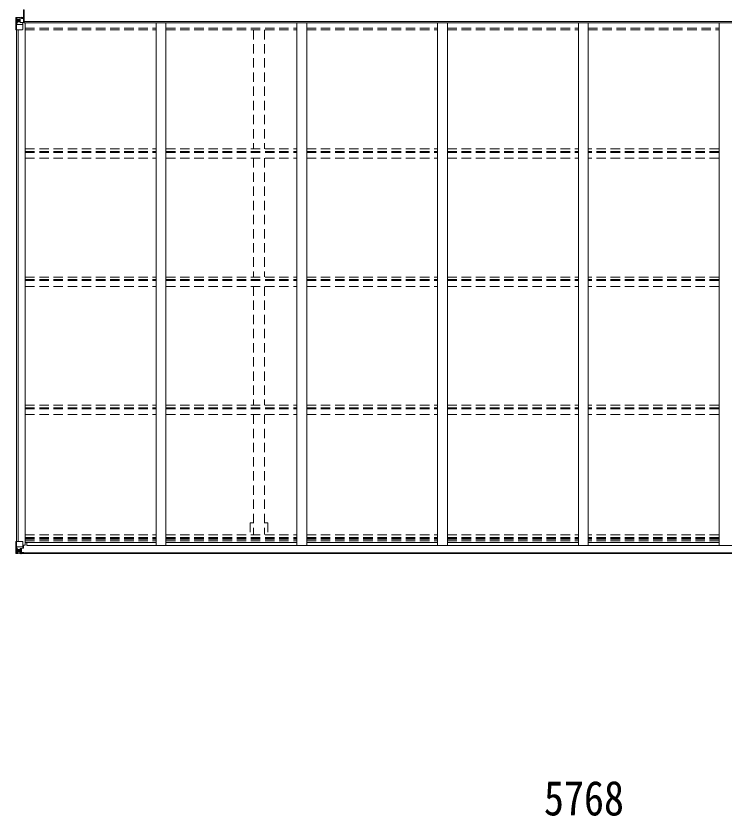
# Model space of a CAD drawing. Units: millimetres at full size, sheet at 1:40; details may follow other scales. Extents: x -11243 to 11243, y -7760 to 7760.
# Drawn here: x 1501 to 5103, y 231 to 4299 of the extents above; entities that cross this region are included whole.
import ezdxf
from ezdxf.enums import TextEntityAlignment as Align

# ---------------------------------------------------------------- set-up
doc = ezdxf.new("R2010")
doc.units = ezdxf.units.MM
doc.header["$LTSCALE"] = 40
doc.linetypes.add('DASHED1', pattern=[1.8, 1.2, -0.6])
for name, color, linetype, lineweight in [('0-3_ELV2', 4, 'Continuous', 9), ('0-4_TABLE1', 6, 'Continuous', 9), ('0-6_OTH_LINE', 6, 'Continuous', 9)]:
    doc.layers.add(name, color=color, linetype=linetype, lineweight=lineweight)
doc.styles.add('ＭＳ ゴシック', font='')
doc.styles.get('ＭＳ ゴシック').set_extended_font_data('MS Gothic')

msp = doc.modelspace()

# ---------------------------------------------------------------- linework, layer by layer
at = {"layer": '0-3_ELV2'}
for p, q in [((1529.42, 4290.66), (1539.92, 4290.66)), ((1539.42, 4282.76), (1539.92, 4282.76)), ((1527.66, 4264.88), (1542.42, 4264.88)), ((1539.42, 4267.15), (1539.92, 4267.15)), ((7231.42, 4270.01), (1542.42, 4270.28)), ((1542.42, 4266.97), (1542.42, 4263.58)), ((7231.42, 4263.58), (1542.42, 4263.58)), ((1547.92, 1608.57), (1547.92, 4263.58)), ((2213.92, 1606.76), (2213.92, 4263.58)), ((2263.92, 1606.76), (2263.92, 4263.58)), ((2929.92, 1606.76), (2929.92, 4263.58)), ((2979.92, 1606.76), (2979.92, 4263.58)), ((3645.92, 1606.76), (3645.92, 4263.58)), ((3695.92, 1606.76), (3695.92, 4263.58)), ((4361.92, 1606.76), (4361.92, 4263.58)), ((4411.92, 1606.76), (4411.92, 4263.58)), ((5077.92, 1606.76), (5077.92, 4263.58)), ((1502.92, 1627.22), (1502.92, 4228.86)), ((1512.62, 1627.22), (1512.62, 4228.86)), ((1547.92, 1608.57), (1534.92, 1608.57)), ((1547.92, 1622.25), (2213.92, 1622.25)), ((1555.42, 1622.25), (1555.42, 1606.74)), ((1555.42, 1606.74), (7218.42, 1606.74)), ((2263.92, 1622.25), (2929.92, 1622.25)), ((2979.92, 1622.25), (3645.92, 1622.25)), ((3695.92, 1622.25), (4361.92, 1622.25)), ((5077.92, 1622.25), (4411.92, 1622.25)), ((1524.42, 1568.6), (7249.42, 1568.6)), ((1524.42, 1566.45), (7249.42, 1566.45))]:
    msp.add_line(p, q, dxfattribs=at)
at = {"layer": '0-3_ELV2', "linetype": 'DASHED1'}
for p, q in [((1547.92, 4237.06), (2213.92, 4237.06)), ((2263.92, 4237.06), (2929.92, 4237.06)), ((2979.92, 4237.06), (3645.92, 4237.06)), ((3695.92, 4237.06), (4361.92, 4237.06)), ((4411.92, 4237.06), (5077.92, 4237.06)), ((1547.92, 4228.71), (2213.92, 4228.71)), ((2263.92, 4228.71), (2929.92, 4228.71)), ((2709.42, 4227.91), (2709.42, 3623.99)), ((2764.42, 4227.91), (2764.42, 3623.99)), ((2979.92, 4228.71), (3645.92, 4228.71)), ((3695.92, 4228.71), (4361.92, 4228.71)), ((4411.92, 4228.71), (5077.92, 4228.71)), ((1547.92, 3622.8), (2213.89, 3622.8)), ((2263.92, 3622.8), (2929.89, 3622.8)), ((2979.92, 3622.8), (3645.89, 3622.8)), ((3695.92, 3622.8), (4361.89, 3622.8)), ((5077.92, 3622.8), (4411.92, 3622.8)), ((1547.92, 3609.79), (2213.89, 3609.79)), ((1547.92, 3605.24), (2213.89, 3605.24)), ((2263.92, 3609.79), (2929.89, 3609.79)), ((2263.92, 3605.24), (2929.89, 3605.24)), ((2979.92, 3609.79), (3645.89, 3609.79)), ((2979.92, 3605.24), (3645.89, 3605.24)), ((3695.92, 3609.79), (4361.89, 3609.79)), ((3695.92, 3605.24), (4361.89, 3605.24)), ((5077.92, 3609.79), (4411.92, 3609.79)), ((5077.92, 3605.24), (4411.92, 3605.24)), ((1547.92, 3575.5), (2213.89, 3575.5)), ((2263.92, 3575.5), (2929.89, 3575.5)), ((2709.42, 3575.63), (2709.42, 2972.33)), ((2764.42, 3575.63), (2764.42, 2972.33)), ((2979.92, 3575.5), (3645.89, 3575.5)), ((3695.92, 3575.5), (4361.89, 3575.5)), ((5077.92, 3575.5), (4411.92, 3575.5)), ((1547.92, 2971.14), (2213.89, 2971.14)), ((2263.92, 2971.14), (2929.89, 2971.14)), ((2979.92, 2971.14), (3645.89, 2971.14)), ((3695.92, 2971.14), (4361.89, 2971.14)), ((5077.92, 2971.14), (4411.92, 2971.14)), ((1547.92, 2958.13), (2213.89, 2958.13)), ((1547.92, 2953.58), (2213.89, 2953.58)), ((2263.92, 2958.13), (2929.89, 2958.13)), ((2263.92, 2953.58), (2929.89, 2953.58)), ((2979.92, 2958.13), (3645.89, 2958.13)), ((2979.92, 2953.58), (3645.89, 2953.58)), ((3695.92, 2958.13), (4361.89, 2958.13)), ((3695.92, 2953.58), (4361.89, 2953.58)), ((5077.92, 2958.13), (4411.92, 2958.13)), ((5077.92, 2953.58), (4411.92, 2953.58)), ((1547.92, 2923.84), (2213.89, 2923.84)), ((2263.92, 2923.84), (2929.89, 2923.84)), ((2709.42, 2923.97), (2709.42, 2320.67)), ((2764.42, 2923.97), (2764.42, 2320.67)), ((2979.92, 2923.84), (3645.89, 2923.84)), ((3695.92, 2923.84), (4361.89, 2923.84)), ((5077.92, 2923.84), (4411.92, 2923.84)), ((1547.92, 2319.48), (2213.89, 2319.48)), ((2263.92, 2319.48), (2929.89, 2319.48)), ((2979.92, 2319.48), (3645.89, 2319.48)), ((3695.92, 2319.48), (4361.89, 2319.48)), ((5077.92, 2319.48), (4411.92, 2319.48)), ((1547.92, 2306.47), (2213.89, 2306.47)), ((1547.92, 2301.92), (2213.89, 2301.92)), ((2263.92, 2306.47), (2929.89, 2306.47)), ((2263.92, 2301.92), (2929.89, 2301.92)), ((2979.92, 2306.47), (3645.89, 2306.47)), ((2979.92, 2301.92), (3645.89, 2301.92)), ((3695.92, 2306.47), (4361.89, 2306.47)), ((3695.92, 2301.92), (4361.89, 2301.92)), ((5077.92, 2306.47), (4411.92, 2306.47)), ((5077.92, 2301.92), (4411.92, 2301.92)), ((1547.92, 2272.18), (2213.89, 2272.18)), ((2263.92, 2272.18), (2929.89, 2272.18)), ((2709.42, 2272.31), (2709.42, 1662.05)), ((2764.42, 2272.31), (2764.42, 1662.05)), ((2979.92, 2272.18), (3645.89, 2272.18)), ((3695.92, 2272.18), (4361.89, 2272.18)), ((5077.92, 2272.18), (4411.92, 2272.18)), ((2691.72, 1722.45), (2709.42, 1722.45)), ((2691.72, 1722.45), (2691.72, 1662.05)), ((2764.42, 1722.45), (2782.12, 1722.45)), ((2782.12, 1722.45), (2782.12, 1662.05)), ((1547.92, 1660.86), (2213.92, 1660.86)), ((1547.92, 1647.86), (2213.92, 1647.86)), ((1547.92, 1642.78), (2213.92, 1642.78)), ((1547.92, 1638.85), (2213.92, 1638.85)), ((1547.92, 1630.65), (2213.92, 1630.65)), ((2263.92, 1660.86), (2929.92, 1660.86)), ((2263.92, 1647.86), (2929.92, 1647.86)), ((2263.92, 1642.78), (2929.92, 1642.78)), ((2263.92, 1638.85), (2929.92, 1638.85)), ((2263.92, 1630.65), (2929.92, 1630.65)), ((2979.92, 1660.86), (3645.92, 1660.86)), ((2979.92, 1647.86), (3645.92, 1647.86)), ((2979.92, 1642.78), (3645.92, 1642.78)), ((2979.92, 1638.85), (3645.92, 1638.85)), ((2979.92, 1630.65), (3645.92, 1630.65)), ((3695.92, 1660.86), (4361.92, 1660.86)), ((3695.92, 1647.86), (4361.92, 1647.86)), ((3695.92, 1642.78), (4361.92, 1642.78)), ((3695.92, 1638.85), (4361.92, 1638.85)), ((3695.92, 1630.65), (4361.92, 1630.65)), ((5077.92, 1660.86), (4411.92, 1660.86)), ((5077.92, 1647.86), (4411.92, 1647.86)), ((5077.92, 1642.78), (4411.92, 1642.78)), ((5077.92, 1638.85), (4411.92, 1638.85)), ((5077.92, 1630.65), (4411.92, 1630.65))]:
    msp.add_line(p, q, dxfattribs=at)
at = {"layer": '0-4_TABLE1'}
for p, q in [((1541.42, 4266.95), (1541.42, 4329.95)), ((1500.92, 4289.57), (1500.92, 4228.86)), ((1501.86, 4290.53), (1501.86, 4290.58)), ((1510.83, 4290.96), (1502.91, 4290.49)), ((1503.77, 4289.52), (1503.77, 4289.45)), ((1503.77, 4228.86), (1503.77, 4289.45)), ((1507.74, 4286.07), (1505, 4289.74)), ((1508.59, 4282.57), (1510.92, 4282.63)), ((1508.59, 4269.09), (1508.59, 4282.57)), ((1522.92, 4291.75), (1510.92, 4290.97)), ((1510.92, 4282.62), (1522.92, 4282.62)), ((1515.44, 4275.42), (1515.44, 4274.46)), ((1522.92, 4265.08), (1522.92, 4291.86)), ((1529.42, 4292.26), (1529.42, 4286.32)), ((1538.42, 4286.89), (1529.42, 4286.94)), ((1539.42, 4266.02), (1539.42, 4286.17)), ((1504.31, 4255.75), (1508.45, 4267.83)), ((1504.31, 4255.75), (1510.92, 4255.53)), ((1510.92, 4269.06), (1508.59, 4269.09)), ((1510.92, 4269.06), (1510.92, 4269.06)), ((1522.92, 4269.06), (1510.92, 4269.06)), ((1510.92, 4255.53), (1534.92, 4255.53)), ((1522.92, 4265.08), (1529.42, 4265.08)), ((1523.75, 4264.87), (1523.75, 4265.08)), ((1534.1, 4263.22), (1523.75, 4264.87)), ((1526.45, 4265.08), (1534.1, 4263.85)), ((1529.42, 4265.08), (1538.42, 4265.11)), ((1534.1, 4263.85), (1534.1, 4263.22)), ((1534.92, 4229.86), (1534.92, 4262.96)), ((1500.92, 4228.86), (1533.92, 4228.86)), ((1500.92, 1627.22), (1533.92, 1627.22)), ((1500.92, 1566.51), (1500.92, 1627.22)), ((1503.77, 1627.22), (1503.77, 1566.64)), ((1504.31, 1600.34), (1510.92, 1600.56)), ((1504.31, 1600.34), (1508.45, 1588.26)), ((1510.92, 1587.02), (1508.59, 1586.99)), ((1508.59, 1586.99), (1508.59, 1573.52)), ((1510.92, 1600.56), (1534.92, 1600.56)), ((1524.42, 1587.02), (1510.92, 1587.02)), ((1510.92, 1587.02), (1510.92, 1587.02)), ((1522.92, 1590.32), (1522.92, 1564.22)), ((1534.1, 1592.87), (1523.75, 1591.21)), ((1523.75, 1590.58), (1534.1, 1592.23)), ((1523.75, 1591.21), (1523.75, 1590.58)), ((1528.42, 1591.33), (1528.42, 1571.36)), ((1534.1, 1592.23), (1534.1, 1592.87)), ((1534.37, 1592.31), (1539.42, 1592.35)), ((1534.92, 1626.22), (1534.92, 1593.13)), ((1539.42, 1604.22), (1534.92, 1604.22)), ((1539.42, 1594.07), (1534.92, 1594.1)), ((1538.42, 1592.35), (1538.42, 1594.08)), ((1539.42, 1608.57), (1539.42, 1592.35)), ((1501.86, 1565.56), (1501.86, 1565.52)), ((1529.42, 1563.83), (1501.86, 1565.51)), ((1510.83, 1565.13), (1502.91, 1565.6)), ((1503.77, 1566.57), (1503.77, 1566.64)), ((1507.74, 1570.01), (1505, 1566.35)), ((1508.59, 1573.52), (1510.92, 1573.46)), ((1524.42, 1573.47), (1510.92, 1573.47)), ((1522.92, 1564.34), (1510.92, 1565.12)), ((1516.4, 1580.66), (1516.4, 1581.62)), ((1524.42, 1569.93), (1522.92, 1569.93)), ((1522.92, 1565.11), (1529.42, 1564.71)), ((1528.42, 1583.43), (1524.42, 1583.43)), ((1528.42, 1575.22), (1524.42, 1575.22)), ((1532.92, 1570.29), (1524.42, 1570.29)), ((1529.42, 1565.64), (1524.42, 1565.72)), ((1524.53, 1571.59), (1528.42, 1571.59)), ((1524.92, 1571.38), (1524.92, 1571.22)), ((1539.92, 1571.25), (1524.92, 1571.38)), ((1524.92, 1571.22), (1534.92, 1571.13)), ((1524.92, 1569.26), (1524.92, 1571.22)), ((1532.92, 1569.29), (1524.92, 1569.29)), ((1532.92, 1569.26), (1524.92, 1569.26)), ((1529.42, 1566.45), (1529.42, 1563.83)), ((1532.92, 1570.29), (1532.92, 1568.6)), ((1534.42, 1566.02), (1534.42, 1566.45)), ((1534.72, 1566.02), (1534.42, 1566.02)), ((1534.72, 1566.02), (1536.41, 1566.45)), ((1534.92, 1569.52), (1540.92, 1569.52)), ((1539.92, 1568.6), (1539.92, 1569.52)), ((1540.92, 1571.2), (1540.92, 1568.6))]:
    msp.add_line(p, q, dxfattribs=at)
msp.add_lwpolyline([(1542.42, 4329.95), (1539.92, 4329.95), (1539.92, 4266.95), (1542.42, 4266.95)], close=True, dxfattribs=at)
for points in [[(1501.86, 4290.58), (1510.92, 4291.13), (1529.42, 4292.26)], [(1514.48, 4277.34), (1513.52, 4277.34), (1513.52, 4276.38), (1514.48, 4276.38)], [(1516.4, 4278.3), (1516.4, 4279.26), (1515.44, 4279.26), (1515.44, 4278.3)], [(1515.44, 4274.46), (1516.4, 4274.46), (1516.4, 4275.42)], [(1517.36, 4276.38), (1518.32, 4276.38), (1518.32, 4277.34), (1517.36, 4277.34)], [(1539.42, 4286.17), (1539.41, 4286.28), (1529.42, 4286.32)], [(1529.42, 1565.22), (1524.42, 1565.22), (1524.42, 1590.69)], [(1514.48, 1579.7), (1513.52, 1579.7), (1513.52, 1578.74), (1514.48, 1578.74)], [(1516.4, 1581.62), (1515.44, 1581.62), (1515.44, 1580.66)], [(1515.44, 1577.78), (1515.44, 1576.82), (1516.4, 1576.82), (1516.4, 1577.78)], [(1517.36, 1578.74), (1518.32, 1578.74), (1518.32, 1579.7), (1517.36, 1579.7)], [(1534.92, 1569.52), (1534.92, 1571.14), (1540.92, 1571.09)]]:
    msp.add_lwpolyline(points, dxfattribs=at)
for centre in [(1515.92, 4276.86), (1515.92, 1579.22)]:
    msp.add_circle(centre, 5.3, dxfattribs=at)
for centre, radius, start, end in [((1501.92, 4289.58), 1, 93.50017, 180.00079), ((1501.92, 4289.57), 0.999, 93.4424, 179.95083), ((1501.92, 4289.53), 0.999, 93.4424, 179.95083), ((1503.08, 4303.18), 12.7, 269.24466, 275.10311), ((1505.05, 4289.57), 1.28, 131.17831, 182.45895), ((1514.48, 4278.3), 0.96, 270, 0), ((1514.48, 4275.42), 0.96, 0, 90), ((1517.36, 4278.3), 0.96, 180, 270), ((1517.36, 4275.42), 0.96, 90, 180), ((1523.86, 4265.81), 0.937, 230.93398, 263.26766), ((1533.99, 4262.92), 0.937, 2.32209, 83.26766), ((1533.99, 4262.29), 0.937, 2.32209, 83.26766), ((1533.92, 4229.86), 1, 270, 0), ((1533.92, 1626.22), 1, 0, 90), ((1523.86, 1590.28), 0.937, 96.73234, 177.67791), ((1523.86, 1589.65), 0.937, 96.73234, 177.67791), ((1533.99, 1593.8), 0.937, 276.73234, 357.67791), ((1533.99, 1593.16), 0.937, 276.73234, 357.67791), ((1501.92, 1566.55), 0.999, 180.04917, 266.5576), ((1501.92, 1566.51), 0.999, 180.04917, 266.5576), ((1501.92, 1566.51), 1, 179.99921, 266.49983), ((1503.08, 1552.9), 12.7, 84.89689, 90.75534), ((1505.05, 1566.52), 1.28, 177.54105, 228.82169), ((1514.48, 1580.66), 0.96, 270, 0), ((1514.48, 1577.78), 0.96, 0, 90), ((1517.36, 1580.66), 0.96, 180, 270), ((1517.36, 1577.78), 0.96, 90, 180), ((1524.92, 1571.72), 0.5, 179.95536, 269.47105), ((1524.92, 1568.79), 0.5, 89.99891, 179.99891), ((1524.92, 1568.76), 0.5, 90.00309, 180.00198), ((1524.94, 1571.9), 0.513, 178.95293, 268.11972), ((1540.06, 1563.56), 7.69, 83.56574, 91.03001)]:
    msp.add_arc(centre, radius, start, end, dxfattribs=at)
for centre, major_axis, ratio, start_param, end_param in [((1503.86, 4290.65), (2, 0.12), 0.060933, 2.0712557, 3.1453404), ((1702.86, 4302.89), (201, 12.36), 0.060933, 3.1453404, 3.145839), ((1505.72, 4282.49), (0.03, 5), 0.573921, 0.7672717, 1.551125), ((1504.05, 4287.56), (-0.02, 3), 0.466854, 0.125683, 0.7596956), ((1429.17, 4282.62), (81.75, 0), 0.061163, 6.2824128, 6.2831853), ((1538.42, 4286.18), (1, -0.012), 0.707053, 4.7036637, 6.124411), ((1505.03, 4258.09), (0.85, 2.32), 0.403757, 3.0087805, 3.9744392), ((1507.19, 4269.12), (0, 3), 0.468246, 1.5772882, 2.0127935), ((1538.42, 4266.02), (1, 0.021), 0.906239, 0.0187047, 1.589501), ((1505.03, 1597.99), (0.85, -2.32), 0.403757, 3.0087805, 3.9744392), ((1507.19, 1586.97), (0, -3), 0.468246, 1.5772882, 2.0127935), ((1503.86, 1565.43), (2, -0.12), 0.060933, 2.0712557, 3.1453404), ((1702.86, 1553.2), (201, -12.36), 0.060933, 3.1453404, 3.145839), ((1504.05, 1568.53), (-0.02, -3), 0.466854, 0.125683, 0.7596956), ((1505.72, 1573.6), (0.03, -5), 0.573921, 0.7672717, 1.551125), ((1429.17, 1573.47), (81.75, 0), 0.061163, 6.2824128, 6.2831853)]:
    msp.add_ellipse(centre, major_axis=major_axis, ratio=ratio, start_param=start_param, end_param=end_param, dxfattribs=at)

# ---------------------------------------------------------------- texts
at = {"layer": '0-6_OTH_LINE', "color": 7, "style": 'ＭＳ ゴシック', "width": 0.85}
msp.add_text('5768', height=176, dxfattribs=at).set_placement((4186.92, 181.38), align=Align.BOTTOM_LEFT)

doc.saveas('drawing.dxf')
